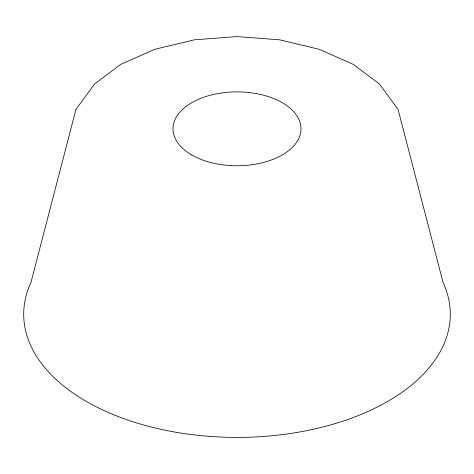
<?xml version="1.0" encoding="UTF-8"?>
<svg xmlns="http://www.w3.org/2000/svg" width="474" height="474" viewBox="0 0 474 474"><rect width="100%" height="100%" fill="white"/><g stroke="black" fill="none" stroke-linecap="round" stroke-linejoin="round"><path stroke-width="0.71" d="M75.935 109.476L30.97 282.397A213.3 123.145 0 0 0 237 437.413A213.3 123.145 0 0 0 443.03 282.397L398.065 109.476L379.538 84.094L353.379 64.417L319.292 49.314L279.601 39.822L237 36.587L194.399 39.822L154.708 49.314L120.621 64.417L94.462 84.094L75.935 109.476M191.751 154.945A63.99 36.942 0 0 0 298.81 138.384A63.99 36.942 0 0 0 220.44 93.135A63.99 36.942 0 0 0 191.751 154.945"/></g></svg>
